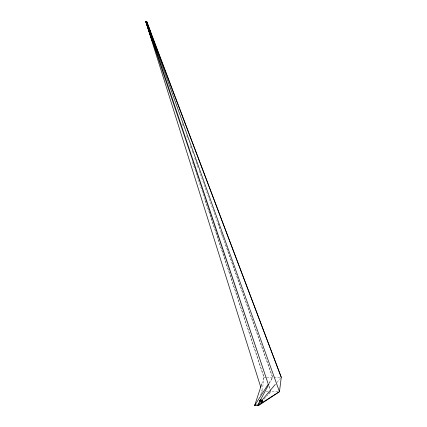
<?xml version="1.0" encoding="UTF-8"?>
<svg xmlns="http://www.w3.org/2000/svg" width="427" height="427" viewBox="0 0 427 427"><rect width="100%" height="100%" fill="white"/><g stroke="black" fill="none" stroke-linecap="round" stroke-linejoin="round"><path stroke-width="0.32" stroke-dasharray="2.13 1.6" d="M205.291 200.274L263.971 377.303L262.167 391.671L261.351 393.416M261.89 383.601L263.971 377.303L197.189 176.314M269.207 383.67L272.618 377.308L225.008 242.723M260.278 395.167L262.167 391.671L261.169 388.49M269.085 382.864L272.618 377.308L198.918 170.133M277.006 382.368L280.416 378.322M264.185 399.16L270.814 391.671L278.132 391.671M255.618 405.65L257.091 404.3M268.364 393.929L270.814 391.671L268.903 385.987M263.971 377.303L265.968 377.303M266.629 377.303L272.618 377.308M273.947 377.303L279.936 377.308M266.16 391.671L268.156 391.671M182.388 123.681L183.06 125.565M186.631 135.605L187.976 139.373M190.431 146.28L191.099 148.164M191.995 150.672L192.662 152.556M194.675 158.209L195.79 161.347M196.014 161.972L198.021 167.624M218.112 223.225L219.889 228.258M221.223 232.032L224.116 240.204M269.106 386.616L270.814 391.671M192.566 162.409L196.975 175.678"/><path stroke-width="0.64" d="M261.714 401.156L261.954 400.345L261.495 400.868M260.972 400.942L260.347 400.836L260.278 401.401L260.972 400.942L260.427 400.707L260.123 401.199L260.427 400.707M260.769 387.214L145.735 21.462L145.986 21.35L146.691 21.35L281.265 377.308L279.466 391.671L258.442 405.65L254.599 405.65L261.682 384.231M262.114 401.78C263.555 403.307 261.201 401.273 262.664 402.085L262.52 402.346M260.988 400.857L261.297 400.174L260.865 399.832L260.534 400.339L261.153 400.302L260.865 399.832L260.764 400.142M261.954 401.316C262.269 400.985 262.173 399.944 261.65 400.601M261.788 402.453L262.146 401.892L261.762 401.615L262.162 402.346L261.788 402.453L261.351 402.266L261.927 402.031L261.361 401.807M262.023 401.102L261.772 401.599M152.242 41.056L145.735 21.462L146.44 21.462L279.466 391.671L257.417 405.65L268.898 384.247M255.229 404.486L254.599 405.65L268.023 384.53M262.466 402.517L262.637 402.223L262.392 402.421M259.824 400.558L259.354 400.483L259.504 400.932L259.824 400.558L259.354 400.483L259.717 400.622M257.417 405.65L275.303 384.391M262.338 402.282L262.664 402.085M145.735 21.462L268.466 384.722L146.44 21.462L146.691 21.35L151.585 35.185M261.948 400.707L261.954 400.345M262.071 400.446L261.57 400.387M260.865 399.832L261.175 400.152M260.347 400.836L260.881 401.722M146.44 21.462L281.265 377.308M147.55 25.743L145.986 21.35L147.454 25.775M149.13 30.835L149.76 32.73M262.146 401.892L262.162 402.346"/></g></svg>
